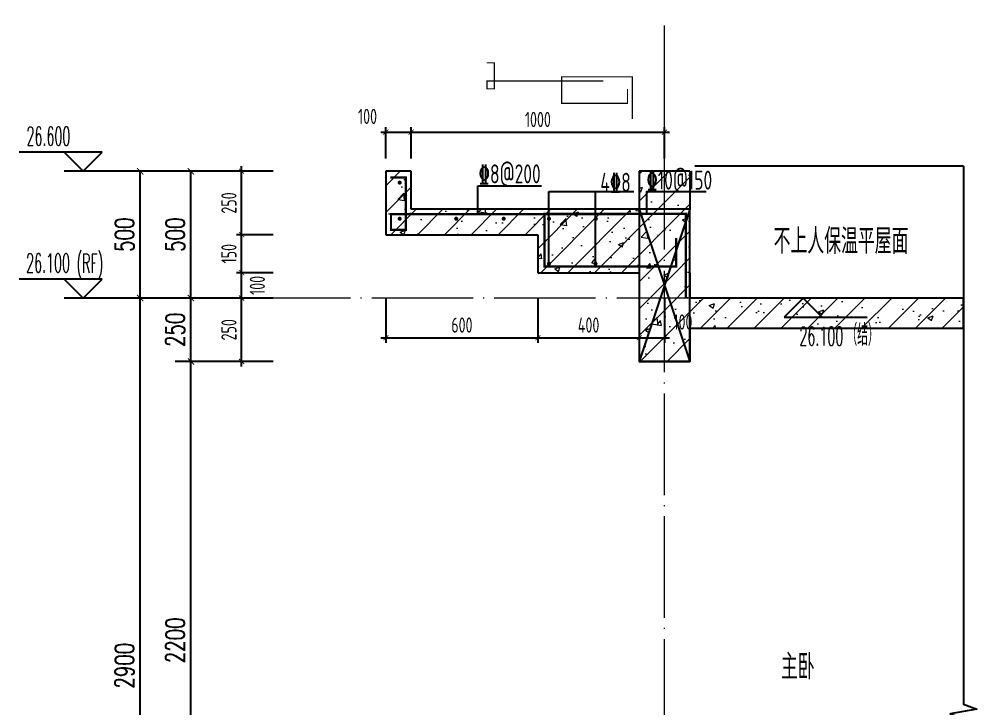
# Model space of a CAD drawing. Extents: x -655480 to 203344, y -294099 to 287156.
# Drawn here: x 168175 to 171955, y 136307 to 139027 of the extents above; entities that cross this region are included whole.
import ezdxf

# ---------------------------------------------------------------- set-up
doc = ezdxf.new("R2010")
doc.units = 0
doc.header["$LTSCALE"] = 1000
doc.linetypes.add('DOTE', pattern=[2.42, 2, -0.2, 0.02, -0.2])
doc.layers.get('0').update_dxf_attribs({"linetype": 'CONTINUOUS'})
doc.layers.get('DEFPOINTS').update_dxf_attribs({"linetype": 'CONTINUOUS'})
for name, color, linetype in [('DIM', 2, 'CONTINUOUS'), ('DIM_ELEV', 3, 'CONTINUOUS'), ('DIM_SYMB', 3, 'CONTINUOUS'), ('PUB_DIM', 3, 'CONTINUOUS'), ('PUB_TEXT', 2, 'CONTINUOUS'), ('REIN', 6, 'CONTINUOUS'), ('S-大样-砼线', 7, 'CONTINUOUS'), ('S-引出线', 40, 'CONTINUOUS'), ('TEXT', 2, 'CONTINUOUS'), ('WALL', 5, 'CONTINUOUS')]:
    doc.layers.add(name, color=color, linetype=linetype)
doc.layers.add('DOTE', color=19, linetype='DOTE', lineweight=9)
doc.layers.add('PUB_HATCH', color=8, linetype='CONTINUOUS', lineweight=9)
doc.styles.add('_TCH_DIM', font='SIMPLEX.shx', dxfattribs={"width": 0.7, "bigfont": 'GBCBIG.shx'})
doc.styles.add('_TCH_DIM_T3', font='SIMPLEX', dxfattribs={"width": 0.705882, "bigfont": 'GBCBIG'})
doc.styles.add('TSSD_DIMENSION', font='Tssdeng.shx', dxfattribs={"width": 0.7, "bigfont": 'tssdchn.shx'})
doc.styles.add('TSSD_REIN', font='tssdeng.shx', dxfattribs={"width": 0.7, "height": 300, "bigfont": 'tssdchn.shx'})
doc.dimstyles.new('_TCH_ARCH&&25', dxfattribs={"dimtxt": 74.375, "dimasz": 25, "dimexe": 62.5, "dimexo": 75, "dimgap": 25, "dimtad": 1, "dimdec": 0, "dimzin": 0, "dimdsep": 46, "dimtxsty": '_TCH_DIM_T3', "dimblk": 'ARCHTICK', "dimcen": 0.09, "dimclrt": 7, "dimazin": 0, "dimtfac": 1, "dimtdec": 0, "dimtix": 1, "dimtmove": 2, "dimatfit": 3, "dimldrblk": 'ARCHTICK', "dimfxl": 1, "dimtolj": 1, "dimtzin": 0, "dimarcsym": 0})
doc.dimstyles.new('TSSD_20_20', dxfattribs={"dimtxt": 60, "dimasz": 20, "dimexe": 20, "dimexo": 50, "dimgap": 20, "dimtad": 1, "dimdec": 0, "dimzin": 0, "dimdsep": 46, "dimtxsty": 'TSSD_DIMENSION', "dimblk": 'ARCHTICK', "dimblk1": 'ARCHTICK', "dimblk2": 'ARCHTICK', "dimcen": 0, "dimdle": 20, "dimclrt": 7, "dimadec": 0, "dimazin": 0, "dimtfac": 1, "dimtdec": 0, "dimtix": 1, "dimtmove": 2, "dimatfit": 3, "dimfxl": 1, "dimtolj": 1, "dimtzin": 0, "dimarcsym": 0})
pattern_1 = [(45, (-512502.04, 291727.59), (-53.0330086, 53.0330086), []), (50, (-512502.04, 291727.6), (215.178055, -18.82564), [22.5, -247.5]), (355, (-512502.04, 291727.6), (-41.6254, 225.65764), [18, -198]), (100.4514, (-512484.11, 291726.02), (173.552815, 206.83186), [19.12206, -210.342634]), (46.1842, (-512502.04, 291787.6), (320.17231, -49.6557), [33.75, -371.25]), (96.6356, (-512475.36, 291783.45), (280.39881, 292.23536), [28.68309, -315.5139]), (351.1842, (-512502.04, 291787.6), (280.39858, 292.23558), [27, -297]), (21, (-512472.04, 291772.6), (179.072116, -120.785667), [22.5, -247.5]), (326, (-512472.04, 291772.6), (72.9946, 217.545014), [18, -198]), (71.4514, (-512457.12, 291762.53), (252.06679, 96.75915), [19.12206, -210.342634]), (37.5, (-512502.04, 291727.59), (3.647957, 99.868156), [0, -195.6, 0, -201, 0, -198.75]), (7.5, (-512502.04, 291727.59), (78.920861, 118.323514), [0, -114.6, 0, -191.1, 0, -75.75]), (327.5, (-512568.94, 291727.59), (160.146731, -6.7664615), [0, -75, 0, -234, 0, -310.5]), (317.5, (-512598.94, 291727.59), (174.95585, 30.031495), [0, -97.5, 0, -155.4, 0, -220.5])]

# ---------------------------------------------------------------- blocks, each defined once
blk = doc.blocks.new('_ArchTick')
at = {"color": 0, "linetype": 'ByBlock', "const_width": 0.15}
blk.add_lwpolyline([(-0.5, -0.5), (0.5, 0.5)], dxfattribs=at)
blk = doc.blocks.new('*D3525')
at = {"layer": 'DEFPOINTS', "color": 0, "transparency": 16777216}
for p in [(169722.8, 138581.5), (169622.8, 138427.3), (169722.8, 138427.3)]:
    blk.add_point(p, dxfattribs=at)
at = {"layer": 'DIM', "color": 0, "lineweight": -2, "transparency": 16777216}
for p, q in [((169602.8, 138581.5), (169742.8, 138581.5)), ((169622.8, 138477.3), (169622.8, 138601.5)), ((169722.8, 138477.3), (169722.8, 138601.5))]:
    blk.add_line(p, q, dxfattribs=at)
at = {"layer": 'DIM', "color": 0, "lineweight": -2, "transparency": 16777216, "xscale": 20, "yscale": 20, "zscale": 20, "rotation": 180}
blk.add_blockref('_ArchTick', (169622.8, 138581.5), dxfattribs=at)
at = {"layer": 'DIM', "color": 0, "lineweight": -2, "transparency": 16777216, "xscale": 20, "yscale": 20, "zscale": 20}
blk.add_blockref('_ArchTick', (169722.8, 138581.5), dxfattribs=at)
at = {"layer": 'DIM', "color": 7, "transparency": 16777216, "insert": (169550.4, 138643.6), "char_height": 60, "attachment_point": 5, "style": 'TSSD_DIMENSION'}
blk.add_mtext('\\A1;100', dxfattribs=at)
blk = doc.blocks.new('*D3526')
at = {"layer": 'DEFPOINTS', "color": 0, "transparency": 16777216}
for p in [(170722.8, 138581.5), (169722.8, 138427.3), (170722.8, 138427.3)]:
    blk.add_point(p, dxfattribs=at)
at = {"layer": 'DIM', "color": 0, "lineweight": -2, "transparency": 16777216}
for p, q in [((169702.8, 138581.5), (170742.8, 138581.5)), ((169722.8, 138477.3), (169722.8, 138601.5)), ((170722.8, 138477.3), (170722.8, 138601.5))]:
    blk.add_line(p, q, dxfattribs=at)
at = {"layer": 'DIM', "color": 0, "lineweight": -2, "transparency": 16777216, "xscale": 20, "yscale": 20, "zscale": 20, "rotation": 180}
blk.add_blockref('_ArchTick', (169722.8, 138581.5), dxfattribs=at)
at = {"layer": 'DIM', "color": 0, "lineweight": -2, "transparency": 16777216, "xscale": 20, "yscale": 20, "zscale": 20}
blk.add_blockref('_ArchTick', (170722.8, 138581.5), dxfattribs=at)
at = {"layer": 'DIM', "color": 7, "transparency": 16777216, "insert": (170222.8, 138631.5), "char_height": 60, "attachment_point": 5, "style": 'TSSD_DIMENSION'}
blk.add_mtext('\\A1;1000', dxfattribs=at)
blk = doc.blocks.new('*D3527')
at = {"layer": 'DEFPOINTS', "color": 0, "transparency": 16777216}
for p in [(169622.8, 137977.3), (170222.8, 137977.3), (170222.8, 137770.8)]:
    blk.add_point(p, dxfattribs=at)
at = {"layer": 'DIM', "color": 0, "lineweight": -2, "transparency": 16777216}
for p, q in [((169622.8, 137927.3), (169622.8, 137750.8)), ((170222.8, 137927.3), (170222.8, 137750.8)), ((169602.8, 137770.8), (170242.8, 137770.8))]:
    blk.add_line(p, q, dxfattribs=at)
at = {"layer": 'DIM', "color": 0, "lineweight": -2, "transparency": 16777216, "xscale": 20, "yscale": 20, "zscale": 20, "rotation": 180}
blk.add_blockref('_ArchTick', (169622.8, 137770.8), dxfattribs=at)
at = {"layer": 'DIM', "color": 0, "lineweight": -2, "transparency": 16777216, "xscale": 20, "yscale": 20, "zscale": 20}
blk.add_blockref('_ArchTick', (170222.8, 137770.8), dxfattribs=at)
at = {"layer": 'DIM', "color": 7, "transparency": 16777216, "insert": (169922.8, 137820.8), "char_height": 60, "attachment_point": 5, "style": 'TSSD_DIMENSION'}
blk.add_mtext('\\A1;600', dxfattribs=at)
blk = doc.blocks.new('*D3528')
at = {"layer": 'DEFPOINTS', "color": 0, "transparency": 16777216}
for p in [(170222.8, 137977.3), (170622.8, 137977.3), (170622.8, 137770.8)]:
    blk.add_point(p, dxfattribs=at)
at = {"layer": 'DIM', "color": 0, "lineweight": -2, "transparency": 16777216}
for p, q in [((170222.8, 137927.3), (170222.8, 137750.8)), ((170622.8, 137927.3), (170622.8, 137750.8)), ((170202.8, 137770.8), (170642.8, 137770.8))]:
    blk.add_line(p, q, dxfattribs=at)
at = {"layer": 'DIM', "color": 0, "lineweight": -2, "transparency": 16777216, "xscale": 20, "yscale": 20, "zscale": 20, "rotation": 180}
blk.add_blockref('_ArchTick', (170222.8, 137770.8), dxfattribs=at)
at = {"layer": 'DIM', "color": 0, "lineweight": -2, "transparency": 16777216, "xscale": 20, "yscale": 20, "zscale": 20}
blk.add_blockref('_ArchTick', (170622.8, 137770.8), dxfattribs=at)
at = {"layer": 'DIM', "color": 7, "transparency": 16777216, "insert": (170422.8, 137820.8), "char_height": 60, "attachment_point": 5, "style": 'TSSD_DIMENSION'}
blk.add_mtext('\\A1;400', dxfattribs=at)
blk = doc.blocks.new('*D3529')
at = {"layer": 'DEFPOINTS', "color": 0, "transparency": 16777216}
for p in [(170622.8, 137977.3), (170722.8, 137977.3), (170722.8, 137770.8)]:
    blk.add_point(p, dxfattribs=at)
at = {"layer": 'DIM', "color": 0, "lineweight": -2, "transparency": 16777216}
for p, q in [((170622.8, 137927.3), (170622.8, 137750.8)), ((170722.8, 137927.3), (170722.8, 137750.8)), ((170602.8, 137770.8), (170742.8, 137770.8))]:
    blk.add_line(p, q, dxfattribs=at)
at = {"layer": 'DIM', "color": 0, "lineweight": -2, "transparency": 16777216, "xscale": 20, "yscale": 20, "zscale": 20, "rotation": 180}
blk.add_blockref('_ArchTick', (170622.8, 137770.8), dxfattribs=at)
at = {"layer": 'DIM', "color": 0, "lineweight": -2, "transparency": 16777216, "xscale": 20, "yscale": 20, "zscale": 20}
blk.add_blockref('_ArchTick', (170722.8, 137770.8), dxfattribs=at)
at = {"layer": 'DIM', "color": 7, "transparency": 16777216, "insert": (170795.2, 137833), "char_height": 60, "attachment_point": 5, "style": 'TSSD_DIMENSION'}
blk.add_mtext('\\A1;100', dxfattribs=at)
blk = doc.blocks.new('*D3530')
at = {"layer": 'DEFPOINTS', "color": 0, "transparency": 16777216}
for p in [(169053.3, 138427.3), (169227.9, 138427.3), (169227.9, 138177.3)]:
    blk.add_point(p, dxfattribs=at)
at = {"layer": 'DIM', "color": 0, "lineweight": -2, "transparency": 16777216}
for p, q in [((169177.9, 138427.3), (169033.3, 138427.3)), ((169053.3, 138157.3), (169053.3, 138447.3)), ((169177.9, 138177.3), (169033.3, 138177.3))]:
    blk.add_line(p, q, dxfattribs=at)
at = {"layer": 'DIM', "color": 0, "lineweight": -2, "transparency": 16777216, "xscale": 20, "yscale": 20, "zscale": 20}
for p, rotation in [((169053.3, 138427.3), 90), ((169053.3, 138177.3), 270)]:
    blk.add_blockref('_ArchTick', p, dxfattribs=dict(at, rotation=rotation))
at = {"layer": 'DIM', "color": 7, "transparency": 16777216, "insert": (169003.3, 138302.3), "char_height": 60, "attachment_point": 5, "rotation": 90, "style": 'TSSD_DIMENSION'}
blk.add_mtext('\\A1;250', dxfattribs=at)
blk = doc.blocks.new('*D3531')
at = {"layer": 'DEFPOINTS', "color": 0, "transparency": 16777216}
for p in [(169053.3, 138177.3), (169227.9, 138177.3), (169227.9, 138027.3)]:
    blk.add_point(p, dxfattribs=at)
at = {"layer": 'DIM', "color": 0, "lineweight": -2, "transparency": 16777216}
for p, q in [((169053.3, 138007.3), (169053.3, 138197.3)), ((169177.9, 138177.3), (169033.3, 138177.3)), ((169177.9, 138027.3), (169033.3, 138027.3))]:
    blk.add_line(p, q, dxfattribs=at)
at = {"layer": 'DIM', "color": 0, "lineweight": -2, "transparency": 16777216, "xscale": 20, "yscale": 20, "zscale": 20}
for p, rotation in [((169053.3, 138177.3), 90), ((169053.3, 138027.3), 270)]:
    blk.add_blockref('_ArchTick', p, dxfattribs=dict(at, rotation=rotation))
at = {"layer": 'DIM', "color": 7, "transparency": 16777216, "insert": (169003.3, 138102.3), "char_height": 60, "attachment_point": 5, "rotation": 90, "style": 'TSSD_DIMENSION'}
blk.add_mtext('\\A1;150', dxfattribs=at)
blk = doc.blocks.new('*D3532')
at = {"layer": 'DEFPOINTS', "color": 0, "transparency": 16777216}
for p in [(169053.3, 138027.3), (169227.9, 138027.3), (169227.9, 137927.3)]:
    blk.add_point(p, dxfattribs=at)
at = {"layer": 'DIM', "color": 0, "lineweight": -2, "transparency": 16777216}
for p, q in [((169053.3, 137907.3), (169053.3, 138047.3)), ((169177.9, 138027.3), (169033.3, 138027.3)), ((169177.9, 137927.3), (169033.3, 137927.3))]:
    blk.add_line(p, q, dxfattribs=at)
at = {"layer": 'DIM', "color": 0, "lineweight": -2, "transparency": 16777216, "xscale": 20, "yscale": 20, "zscale": 20}
for p, rotation in [((169053.3, 138027.3), 90), ((169053.3, 137927.3), 270)]:
    blk.add_blockref('_ArchTick', p, dxfattribs=dict(at, rotation=rotation))
at = {"layer": 'DIM', "color": 7, "transparency": 16777216, "insert": (169115.3, 137977.3), "char_height": 60, "attachment_point": 5, "rotation": 90, "style": 'TSSD_DIMENSION'}
blk.add_mtext('\\A1;100', dxfattribs=at)
blk = doc.blocks.new('*D3533')
at = {"layer": 'DEFPOINTS', "color": 0, "transparency": 16777216}
for p in [(169053.3, 137927.3), (169227.9, 137927.3), (169227.9, 137677.3)]:
    blk.add_point(p, dxfattribs=at)
at = {"layer": 'DIM', "color": 0, "lineweight": -2, "transparency": 16777216}
for p, q in [((169053.3, 137657.3), (169053.3, 137947.3)), ((169177.9, 137927.3), (169033.3, 137927.3)), ((169177.9, 137677.3), (169033.3, 137677.3))]:
    blk.add_line(p, q, dxfattribs=at)
at = {"layer": 'DIM', "color": 0, "lineweight": -2, "transparency": 16777216, "xscale": 20, "yscale": 20, "zscale": 20}
for p, rotation in [((169053.3, 137927.3), 90), ((169053.3, 137677.3), 270)]:
    blk.add_blockref('_ArchTick', p, dxfattribs=dict(at, rotation=rotation))
at = {"layer": 'DIM', "color": 7, "transparency": 16777216, "insert": (169003.3, 137802.3), "char_height": 60, "attachment_point": 5, "rotation": 90, "style": 'TSSD_DIMENSION'}
blk.add_mtext('\\A1;250', dxfattribs=at)
blk = doc.blocks.new('*D3548')
at = {"layer": 'DEFPOINTS', "color": 0, "transparency": 16777216}
for p in [(168853.3, 137677.3), (169153.3, 137677.3), (169153.3, 135477.3)]:
    blk.add_point(p, dxfattribs=at)
at = {"layer": 'PUB_DIM', "color": 0, "lineweight": -2, "transparency": 16777216}
for p, q in [((169078.3, 137677.3), (168790.8, 137677.3)), ((168853.3, 135477.3), (168853.3, 137677.3)), ((169078.3, 135477.3), (168790.8, 135477.3))]:
    blk.add_line(p, q, dxfattribs=at)
at = {"layer": 'PUB_DIM', "color": 0, "lineweight": -2, "transparency": 16777216, "xscale": 25, "yscale": 25, "zscale": 25}
for p, rotation in [((168853.3, 137677.3), 90), ((168853.3, 135477.3), 270)]:
    blk.add_blockref('_ArchTick', p, dxfattribs=dict(at, rotation=rotation))
at = {"layer": 'PUB_DIM', "color": 7, "transparency": 16777216, "insert": (168791.1, 136577.3), "char_height": 74.38, "attachment_point": 5, "rotation": 90, "style": '_TCH_DIM_T3'}
blk.add_mtext('\\A1;2200', dxfattribs=at)
blk = doc.blocks.new('*D3549')
at = {"layer": 'DEFPOINTS', "color": 0, "transparency": 16777216}
for p in [(168853.3, 137927.3), (169153.3, 137927.3), (169153.3, 137677.3)]:
    blk.add_point(p, dxfattribs=at)
at = {"layer": 'PUB_DIM', "color": 0, "lineweight": -2, "transparency": 16777216}
for p, q in [((169078.3, 137927.3), (168790.8, 137927.3)), ((168853.3, 137677.3), (168853.3, 137927.3)), ((169078.3, 137677.3), (168790.8, 137677.3))]:
    blk.add_line(p, q, dxfattribs=at)
at = {"layer": 'PUB_DIM', "color": 0, "lineweight": -2, "transparency": 16777216, "xscale": 25, "yscale": 25, "zscale": 25}
for p, rotation in [((168853.3, 137927.3), 90), ((168853.3, 137677.3), 270)]:
    blk.add_blockref('_ArchTick', p, dxfattribs=dict(at, rotation=rotation))
at = {"layer": 'PUB_DIM', "color": 7, "transparency": 16777216, "insert": (168791.1, 137802.3), "char_height": 74.38, "attachment_point": 5, "rotation": 90, "style": '_TCH_DIM_T3'}
blk.add_mtext('\\A1;250', dxfattribs=at)
blk = doc.blocks.new('*D3550')
at = {"layer": 'DEFPOINTS', "color": 0, "transparency": 16777216}
for p in [(168853.3, 138427.3), (169153.3, 138427.3), (169153.3, 137927.3)]:
    blk.add_point(p, dxfattribs=at)
at = {"layer": 'PUB_DIM', "color": 0, "lineweight": -2, "transparency": 16777216}
for p, q in [((169078.3, 138427.3), (168790.8, 138427.3)), ((168853.3, 137927.3), (168853.3, 138427.3)), ((169078.3, 137927.3), (168790.8, 137927.3))]:
    blk.add_line(p, q, dxfattribs=at)
at = {"layer": 'PUB_DIM', "color": 0, "lineweight": -2, "transparency": 16777216, "xscale": 25, "yscale": 25, "zscale": 25}
for p, rotation in [((168853.3, 138427.3), 90), ((168853.3, 137927.3), 270)]:
    blk.add_blockref('_ArchTick', p, dxfattribs=dict(at, rotation=rotation))
at = {"layer": 'PUB_DIM', "color": 7, "transparency": 16777216, "insert": (168791.1, 138177.3), "char_height": 74.38, "attachment_point": 5, "rotation": 90, "style": '_TCH_DIM_T3'}
blk.add_mtext('\\A1;500', dxfattribs=at)
blk = doc.blocks.new('*D3551')
at = {"layer": 'DEFPOINTS', "color": 0, "transparency": 16777216}
for p in [(168653.3, 137927.3), (169153.3, 137927.3), (169153.3, 135027.3)]:
    blk.add_point(p, dxfattribs=at)
at = {"layer": 'PUB_DIM', "color": 0, "lineweight": -2, "transparency": 16777216}
for p, q in [((169078.3, 137927.3), (168590.8, 137927.3)), ((168653.3, 135027.3), (168653.3, 137927.3)), ((169078.3, 135027.3), (168590.8, 135027.3))]:
    blk.add_line(p, q, dxfattribs=at)
at = {"layer": 'PUB_DIM', "color": 0, "lineweight": -2, "transparency": 16777216, "xscale": 25, "yscale": 25, "zscale": 25}
for p, rotation in [((168653.3, 137927.3), 90), ((168653.3, 135027.3), 270)]:
    blk.add_blockref('_ArchTick', p, dxfattribs=dict(at, rotation=rotation))
at = {"layer": 'PUB_DIM', "color": 7, "transparency": 16777216, "insert": (168591.1, 136477.3), "char_height": 74.38, "attachment_point": 5, "rotation": 90, "style": '_TCH_DIM_T3'}
blk.add_mtext('\\A1;2900', dxfattribs=at)
blk = doc.blocks.new('*D3552')
at = {"layer": 'DEFPOINTS', "color": 0, "transparency": 16777216}
for p in [(168653.3, 138427.3), (169153.3, 138427.3), (169153.3, 137927.3)]:
    blk.add_point(p, dxfattribs=at)
at = {"layer": 'PUB_DIM', "color": 0, "lineweight": -2, "transparency": 16777216}
for p, q in [((169078.3, 138427.3), (168590.8, 138427.3)), ((168653.3, 137927.3), (168653.3, 138427.3)), ((169078.3, 137927.3), (168590.8, 137927.3))]:
    blk.add_line(p, q, dxfattribs=at)
at = {"layer": 'PUB_DIM', "color": 0, "lineweight": -2, "transparency": 16777216, "xscale": 25, "yscale": 25, "zscale": 25}
for p, rotation in [((168653.3, 138427.3), 90), ((168653.3, 137927.3), 270)]:
    blk.add_blockref('_ArchTick', p, dxfattribs=dict(at, rotation=rotation))
at = {"layer": 'PUB_DIM', "color": 7, "transparency": 16777216, "insert": (168591.1, 138177.3), "char_height": 74.38, "attachment_point": 5, "rotation": 90, "style": '_TCH_DIM_T3'}
blk.add_mtext('\\A1;500', dxfattribs=at)
blk = doc.blocks.new('20210809.04285202')
at = {"layer": 'REIN', "const_width": 9}
for points in [[(67177.1, -103309.5), (67237.7, -103309.5), (67237.7, -103515.7), (67179.4, -103515.7), (67179.4, -103453.6), (68099.3, -103453.6)], [(68343.1, -103785), (68343.1, -103452.5), (67784.7, -103452.5), (67784.7, -103660.9), (68305, -103660.9), (68305, -103548.2)]]:
    blk.add_lwpolyline(points, dxfattribs=at)
at = {"layer": 'REIN', "const_width": 8}
for points in [[(67209.6, -103329.7, 1), (67217.6, -103329.7, 1)], [(67209.6, -103472.1, 1), (67217.6, -103472.1, 1)], [(67432.6, -103472.1, 1), (67440.6, -103472.1, 1)], [(67620.1, -103472.1, 1), (67628.1, -103472.1, 1)], [(67799, -103472.1, 1), (67807, -103472.1, 1)], [(67983.8, -103472.1, 1), (67991.8, -103472.1, 1)], [(67798.6, -103649.6, 1), (67806.6, -103649.6, 1)], [(67982.6, -103649.6, 1), (67990.6, -103649.6, 1)]]:
    blk.add_lwpolyline(points, format="xyb", close=True, dxfattribs=at)
at = {"layer": 'S-大样-砼线'}
for p, q in [((68159.2, -103435), (68359.2, -104035)), ((68359.2, -103435), (68159.2, -104035))]:
    blk.add_line(p, q, dxfattribs=at)
blk.add_lwpolyline([(68359.2, -103435), (68159.2, -103435), (68159.2, -104035), (68359.2, -104035)], close=True, dxfattribs=at)
at = {"layer": 'S-引出线'}
for p, q in [((67522, -103453.6), (67522, -103341.8)), ((67522, -103341.8), (67773.4, -103341.8)), ((67802.6, -103649.6), (67802.6, -103364.8)), ((67802.6, -103364.8), (68138.2, -103364.8)), ((67986.6, -103649.6), (67986.6, -103364.8))]:
    blk.add_line(p, q, dxfattribs=at)
blk.add_lwpolyline([(68189.6, -103452.5), (68189.6, -103364.7), (68423.9, -103364.7)], dxfattribs=at)
at = {"layer": 'TEXT', "style": 'TSSD_REIN', "width": 0.7}
for s, p in [('%%1328@200', (67525.2, -103332.7)), ('4%%1328', (68005.3, -103365.9)), ('%%13210@150', (68187.5, -103357.3))]:
    blk.add_text(s, height=75, rotation=0, dxfattribs=at).set_placement(p)

msp = doc.modelspace()

# ---------------------------------------------------------------- hatches: boundary and pattern name
at = {"layer": 'PUB_HATCH'}
h = msp.add_hatch(dxfattribs=at)
h.set_pattern_fill('钢筋混凝土', color=256, scale=30, style=0)
h.set_pattern_definition(pattern_1)
h.paths.add_polyline_path([(170822.79, 138277.29), (169722.79, 138277.29), (169722.79, 138427.29), (169622.79, 138427.29), (169622.79, 138177.29), (170222.79, 138177.29), (170222.79, 138027.29), (170822.79, 138027.29)])
h = msp.add_hatch(dxfattribs=at)
h.set_pattern_fill('钢筋混凝土', color=256, scale=30, style=0)
h.set_pattern_definition(pattern_1)
h.paths.add_polyline_path([(170622.79, 138277.29), (170822.79, 138277.29), (170822.79, 138227.29), (170822.79, 138427.3), (170622.79, 138427.3)])
h = msp.add_hatch(dxfattribs=at)
h.set_pattern_fill('钢筋混凝土', color=256, scale=30, style=0)
h.set_pattern_definition(pattern_1)
h.paths.add_polyline_path([(170822.79, 138227.29), (170822.79, 138027.29), (170622.79, 138027.29), (170622.79, 137927.3), (170756.12, 137887.3), (170822.79, 137927.3)])
h = msp.add_hatch(dxfattribs=at)
h.set_pattern_fill('钢筋混凝土', color=256, scale=30, style=0)
h.set_pattern_definition(pattern_1)
h.paths.add_polyline_path([(170756.12, 137887.3), (170622.79, 137927.3), (170622.79, 137677.3), (170822.79, 137677.3), (170822.79, 137807.3)])
h = msp.add_hatch(dxfattribs=at)
h.set_pattern_fill('钢筋混凝土', color=256, scale=30, style=0)
h.set_pattern_definition(pattern_1)
h.paths.add_polyline_path([(171902.79, 137927.3), (170822.79, 137927.3), (170756.12, 137887.3), (170822.79, 137807.3), (171902.79, 137807.3)])

# ---------------------------------------------------------------- linework, layer by layer
at = {"color": 251, "true_color": 0x636466}
msp.add_line((171902.79, 138447.41), (170842.79, 138447.3), dxfattribs=at)
at = {"layer": 'DIM_ELEV'}
for p, q in [((168503.32, 138502.3), (168175.32, 138502.3)), ((168428.32, 138427.3), (168353.32, 138502.3)), ((168428.32, 138427.3), (168503.32, 138502.3)), ((168853.32, 138427.3), (168353.32, 138427.3)), ((168503.32, 138002.3), (168175.32, 138002.3)), ((168428.32, 137927.3), (168353.32, 138002.3)), ((168428.32, 137927.3), (168503.32, 138002.3)), ((168853.32, 137927.3), (168353.32, 137927.3))]:
    msp.add_line(p, q, dxfattribs=at)
at = {"layer": 'DIM_ELEV', "color": 3}
for p, q in [((171269.51, 137927.3), (171194.51, 137852.3)), ((171269.51, 137927.3), (171344.51, 137852.3)), ((171194.51, 137852.3), (171522.51, 137852.3))]:
    msp.add_line(p, q, dxfattribs=at)
at = {"layer": 'DIM_SYMB'}
msp.add_lwpolyline([(171902.79, 138447.41), (171902.79, 136325.1), (171955.29, 136305.99), (171850.29, 136287.48), (171902.79, 136268.85), (171902.79, 134146.54)], dxfattribs=at)
at = {"layer": 'DOTE', "color": 1, "linetype": 'DOTE', "ltscale": 0.2}
for p, q in [((170722.79, 134246.54), (170722.79, 139027.3)), ((171902.79, 137927.3), (169153.32, 137927.3))]:
    msp.add_line(p, q, dxfattribs=at)
at = {"layer": 'REIN', "const_width": 4.5}
for points in [[(170020.62, 138855.31), (170050.89, 138855.31), (170050.89, 138752.17), (170021.77, 138752.17), (170021.77, 138783.25), (170481.7, 138783.25)], [(170595.7, 138633.29), (170595.7, 138799.53), (170316.52, 138799.53), (170316.52, 138695.34), (170576.67, 138695.34), (170576.67, 138751.69)]]:
    msp.add_lwpolyline(points, dxfattribs=at)
at = {"layer": 'WALL'}
for p, q in [((169722.79, 138427.29), (169622.79, 138427.29)), ((169622.79, 138427.29), (169622.79, 138177.29)), ((169722.79, 138277.29), (169722.79, 138427.29)), ((170622.79, 138427.3), (170622.79, 138277.29)), ((170822.79, 138427.3), (170622.79, 138427.3)), ((170822.79, 138427.3), (170822.79, 138277.29)), ((170822.79, 138277.29), (169722.79, 138277.29)), ((170822.79, 138027.29), (170822.79, 138277.29)), ((169622.79, 138177.29), (170222.79, 138177.29)), ((170222.79, 138177.29), (170222.79, 138027.29)), ((170222.79, 138027.29), (170622.79, 138027.29)), ((170622.79, 138027.29), (170622.79, 137927.3)), ((170822.79, 138027.29), (170822.79, 137927.3)), ((170622.79, 137927.3), (170622.79, 137677.3)), ((171902.79, 137927.3), (170822.79, 137927.3)), ((171902.79, 137807.3), (171902.79, 137927.3)), ((171902.79, 137807.3), (170822.79, 137807.3)), ((170822.79, 137807.3), (170822.79, 137677.3)), ((170822.79, 137677.3), (170622.79, 137677.3))]:
    msp.add_line(p, q, dxfattribs=at)

# ---------------------------------------------------------------- block references
at = {"layer": 'S-大样-砼线'}
msp.add_blockref('20210809.04285202', (102463.6, 241712.28), dxfattribs=at)

# ---------------------------------------------------------------- texts
at = {"layer": 'DIM_ELEV', "color": 7, "style": '_TCH_DIM'}
for s, height, width, p in [('（结）', 84.397, 0.7, (171440.46, 137739.78)), ('26.100', 74.375, 0.494118, (171254.96, 137739.78))]:
    msp.add_text(s, height=height, dxfattribs=dict(at, width=width)).set_placement(p)
at = {"layer": 'PUB_TEXT'}
for s, height, style, width, p in [('26.600', 74.375, '_TCH_DIM', 0.494118, (168204.22, 138528.55)), ('不上人保温平屋面', 100, 'TSSD_REIN', 0.7, (171153.27, 138101.65)), ('26.100', 74.375, '_TCH_DIM', 0.494118, (168202.82, 138028.55)), ('(RF)', 74.375, '_TCH_DIM', 0.494118, (168401.57, 138027.33)), ('主卧', 100, 'TSSD_REIN', 0.7, (171182.03, 136422.92))]:
    msp.add_text(s, height=height, dxfattribs=dict(at, style=style, width=width)).set_placement(p)

# ---------------------------------------------------------------- dimensions: what is measured, and where the dimension line sits
at = {"layer": 'DIM'}
for base, p1, p2, angle, picture, middle in [((169722.79, 138581.45), (169622.79, 138427.29), (169722.79, 138427.29), 360, '*D3525', (169550.37, 138643.64)), ((169053.32, 138027.29), (169227.93, 137927.29), (169227.93, 138027.29), 90, '*D3532', (169115.29, 137977.29)), ((170722.79, 137770.84), (170622.79, 137977.29), (170722.79, 137977.29), 360, '*D3529', (170795.2, 137833.03))]:
    dim = msp.add_linear_dim(base=base, p1=p1, p2=p2, angle=angle, dimstyle='TSSD_20_20', dxfattribs=at)
    dim.commit()
    dim.dimension.update_dxf_attribs({"geometry": picture, "text_midpoint": middle, "dimtype": 161})
for p1, p2, distance, picture, middle in [((169722.79, 138427.29), (170722.79, 138427.29), 154.16, '*D3526', (170222.79, 138631.45)), ((169227.93, 138177.29), (169227.93, 138427.29), 174.61, '*D3530', (169003.32, 138302.29)), ((169227.93, 138027.29), (169227.93, 138177.29), 174.61, '*D3531', (169003.32, 138102.29)), ((169622.79, 137977.29), (170222.79, 137977.29), -206.45, '*D3527', (169922.79, 137820.84)), ((170222.79, 137977.29), (170622.79, 137977.29), -206.45, '*D3528', (170422.79, 137820.84)), ((169227.93, 137677.3), (169227.93, 137927.29), 174.61, '*D3533', (169003.32, 137802.3))]:
    dim = msp.add_aligned_dim(p1=p1, p2=p2, distance=distance, dimstyle='TSSD_20_20', dxfattribs=at)
    dim.commit()
    dim.dimension.update_dxf_attribs({"geometry": picture, "text_midpoint": middle})
at = {"layer": 'PUB_DIM'}
for p1, p2, distance, picture, middle in [((169153.32, 137927.3), (169153.32, 138427.3), 500, '*D3552', (168591.13, 138177.3)), ((169153.32, 137927.3), (169153.32, 138427.3), 300, '*D3550', (168791.13, 138177.3)), ((169153.32, 135027.3), (169153.32, 137927.3), 500, '*D3551', (168591.13, 136477.3)), ((169153.32, 137677.3), (169153.32, 137927.3), 300, '*D3549', (168791.13, 137802.3)), ((169153.32, 135477.3), (169153.32, 137677.3), 300, '*D3548', (168791.13, 136577.3))]:
    dim = msp.add_aligned_dim(p1=p1, p2=p2, distance=distance, dimstyle='_TCH_ARCH&&25', dxfattribs=at)
    dim.commit()
    dim.dimension.update_dxf_attribs({"geometry": picture, "text_midpoint": middle})

doc.saveas('drawing.dxf')
